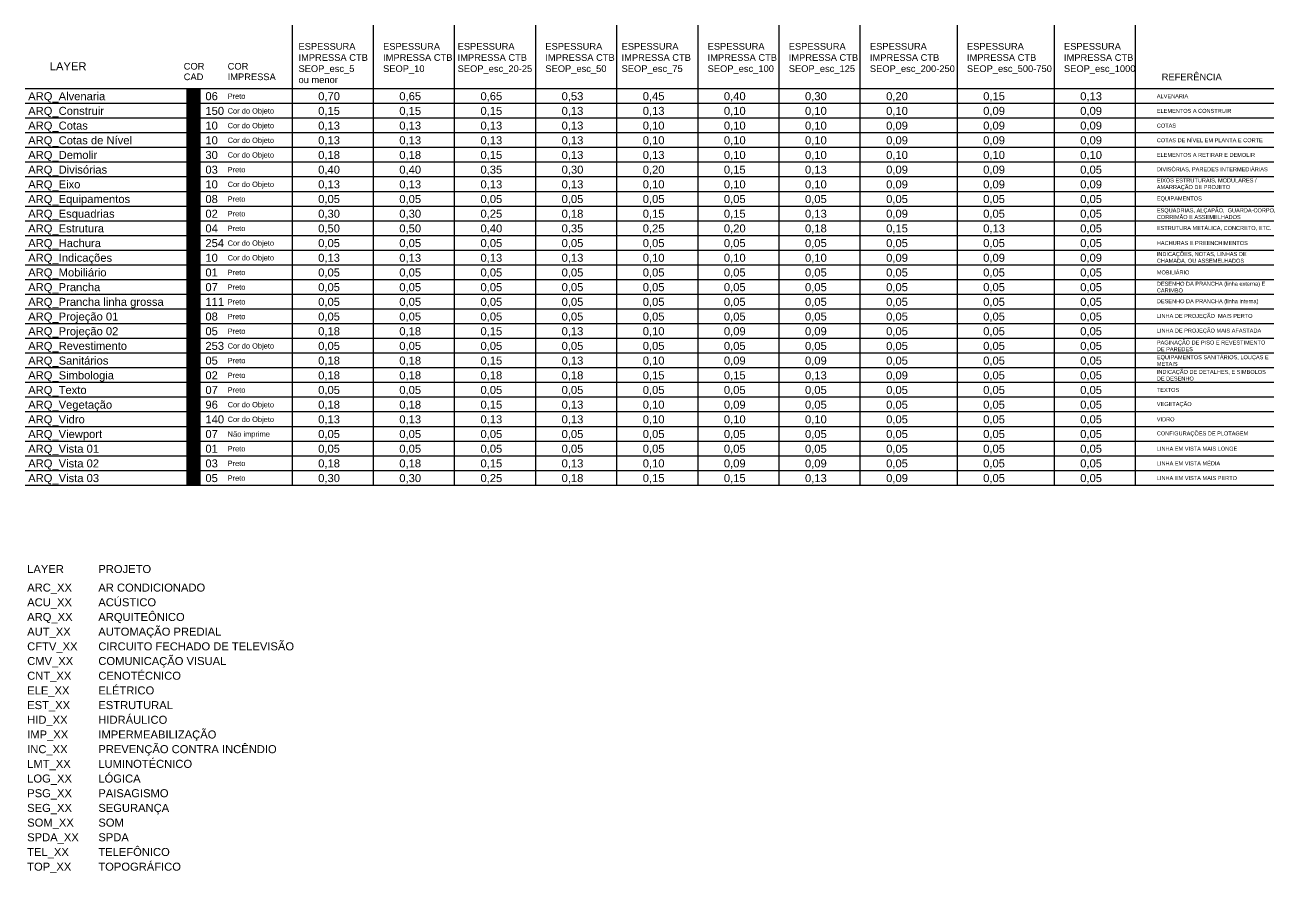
# Model space of a CAD drawing. Header units: millimetres. Extents: x 2839 to 75429, y 16062 to 42710.
# Drawn here: x 36120 to 75429, y 16062 to 42710 of the extents above; entities that cross this region are included whole.
import ezdxf
from ezdxf.enums import TextEntityAlignment as Align

# ---------------------------------------------------------------- set-up
doc = ezdxf.new("R2010")
doc.units = ezdxf.units.MM
for name, pattern in [('DASHDOTX2', [50.8, 25.4, -12.7, 0, -12.7]), ('DASHED', [19.05, 12.7, -6.35]), ('DASHED2', [9.525, 6.35, -3.175])]:
    doc.linetypes.add(name, pattern=pattern)
for name, color, linetype in [('ARQ_Alvenaria', 6, 'Continuous'), ('ARQ_Construir', 150, 'Continuous'), ('ARQ_Cotas', 10, 'Continuous'), ('ARQ_Cotas de Nível', 10, 'Continuous'), ('ARQ_Demolir', 30, 'DASHED'), ('ARQ_Divisórias', 3, 'Continuous'), ('ARQ_Eixo', 10, 'DASHDOTX2'), ('ARQ_Equipamentos', 8, 'Continuous'), ('ARQ_Esquadrias', 3, 'Continuous'), ('ARQ_Estrutura', 4, 'Continuous'), ('ARQ_Hachuras', 254, 'Continuous'), ('ARQ_Indicações', 10, 'Continuous'), ('ARQ_Mobiliário', 1, 'Continuous'), ('ARQ_Prancha 01', 7, 'Continuous'), ('ARQ_Prancha 02', 111, 'Continuous'), ('ARQ_Projeção 01', 1, 'DASHED2'), ('ARQ_Projeção 02', 2, 'DASHED'), ('ARQ_Revestimento', 253, 'Continuous'), ('ARQ_Sanitários', 1, 'Continuous'), ('ARQ_Simbologia', 50, 'Continuous'), ('ARQ_Texto', 7, 'Continuous'), ('ARQ_Vegetação', 96, 'Continuous'), ('ARQ_Vidro', 140, 'Continuous'), ('ARQ_Vista 01', 1, 'Continuous'), ('ARQ_Vista 02', 80, 'Continuous'), ('ARQ_Vista 03', 5, 'Continuous')]:
    doc.layers.add(name, color=color, linetype=linetype)
doc.layers.add('ARQ_Viewport', color=255, linetype='Continuous', plot=False)
doc.styles.add('100', font='arial.ttf', dxfattribs={"height": 31.25})
doc.styles.add('120', font='arial.ttf', dxfattribs={"height": 37.5})
doc.styles.add('60', font='arial.ttf', dxfattribs={"height": 18.75})
doc.styles.add('80', font='arial.ttf', dxfattribs={"height": 25})

msp = doc.modelspace()

# ---------------------------------------------------------------- hatches: boundary and pattern name
at = {"layer": 'ARQ_Alvenaria'}
msp.add_hatch(color=256, dxfattribs=at).paths.add_polyline_path([(41625.033, 40682.629), (41205.424, 40682.629), (41205.424, 40263.02), (41625.033, 40263.02)])
at = {"layer": 'ARQ_Construir'}
msp.add_hatch(color=256, dxfattribs=at).paths.add_polyline_path([(41625.033, 40221.059), (41205.424, 40221.059), (41205.424, 39801.45), (41625.033, 39801.45)])
at = {"layer": 'ARQ_Cotas'}
msp.add_hatch(color=256, dxfattribs=at).paths.add_polyline_path([(41625.033, 39759.489), (41205.424, 39759.489), (41205.424, 39339.88), (41625.033, 39339.88)])
at = {"layer": 'ARQ_Cotas de Nível'}
msp.add_hatch(color=256, dxfattribs=at).paths.add_polyline_path([(41625.033, 39297.919), (41205.424, 39297.919), (41205.424, 38878.31), (41625.033, 38878.31)])
at = {"layer": 'ARQ_Demolir'}
msp.add_hatch(color=256, dxfattribs=at).paths.add_polyline_path([(41625.033, 38836.349), (41205.424, 38836.349), (41205.424, 38416.74), (41625.033, 38416.74)])
at = {"layer": 'ARQ_Divisórias'}
msp.add_hatch(color=256, dxfattribs=at).paths.add_polyline_path([(41625.033, 38374.779), (41205.424, 38374.779), (41205.424, 37955.17), (41625.033, 37955.17)])
at = {"layer": 'ARQ_Eixo'}
msp.add_hatch(color=256, dxfattribs=at).paths.add_polyline_path([(41625.033, 37913.209), (41205.424, 37913.209), (41205.424, 37493.6), (41625.033, 37493.6)])
at = {"layer": 'ARQ_Equipamentos'}
msp.add_hatch(color=256, dxfattribs=at).paths.add_polyline_path([(41625.033, 37451.639), (41205.424, 37451.639), (41205.424, 37032.03), (41625.033, 37032.03)])
at = {"layer": 'ARQ_Esquadrias'}
msp.add_hatch(color=256, dxfattribs=at).paths.add_polyline_path([(41625.033, 36990.069), (41205.424, 36990.069), (41205.424, 36570.46), (41625.033, 36570.46)])
at = {"layer": 'ARQ_Estrutura'}
msp.add_hatch(color=256, dxfattribs=at).paths.add_polyline_path([(41625.033, 36528.499), (41205.424, 36528.499), (41205.424, 36108.89), (41625.033, 36108.89)])
at = {"layer": 'ARQ_Hachuras'}
msp.add_hatch(color=256, dxfattribs=at).paths.add_polyline_path([(41625.033, 36066.929), (41205.424, 36066.929), (41205.424, 35647.32), (41625.033, 35647.32)])
at = {"layer": 'ARQ_Indicações'}
msp.add_hatch(color=256, dxfattribs=at).paths.add_polyline_path([(41625.033, 35605.36), (41205.424, 35605.36), (41205.424, 35185.75), (41625.033, 35185.75)])
at = {"layer": 'ARQ_Mobiliário'}
msp.add_hatch(color=256, dxfattribs=at).paths.add_polyline_path([(41625.033, 35143.79), (41205.424, 35143.79), (41205.424, 34724.18), (41625.033, 34724.18)])
at = {"layer": 'ARQ_Prancha 01'}
msp.add_hatch(color=256, dxfattribs=at).paths.add_polyline_path([(41625.033, 34682.22), (41205.424, 34682.22), (41205.424, 34262.61), (41625.033, 34262.61)])
at = {"layer": 'ARQ_Prancha 02'}
msp.add_hatch(color=256, dxfattribs=at).paths.add_polyline_path([(41625.033, 34220.65), (41205.424, 34220.65), (41205.424, 33801.04), (41625.033, 33801.04)])
at = {"layer": 'ARQ_Projeção 01'}
msp.add_hatch(color=256, dxfattribs=at).paths.add_polyline_path([(41625.033, 33759.08), (41205.424, 33759.08), (41205.424, 33339.47), (41625.033, 33339.47)])
at = {"layer": 'ARQ_Projeção 02'}
msp.add_hatch(color=256, dxfattribs=at).paths.add_polyline_path([(41625.033, 33297.51), (41205.424, 33297.51), (41205.424, 32877.9), (41625.033, 32877.9)])
at = {"layer": 'ARQ_Revestimento'}
msp.add_hatch(color=256, dxfattribs=at).paths.add_polyline_path([(41625.033, 32835.94), (41205.424, 32835.94), (41205.424, 32416.33), (41625.033, 32416.33)])
at = {"layer": 'ARQ_Sanitários'}
msp.add_hatch(color=256, dxfattribs=at).paths.add_polyline_path([(41625.033, 32374.37), (41205.424, 32374.37), (41205.424, 31954.761), (41625.033, 31954.761)])
at = {"layer": 'ARQ_Simbologia'}
msp.add_hatch(color=256, dxfattribs=at).paths.add_polyline_path([(41625.033, 31912.8), (41205.424, 31912.8), (41205.424, 31493.191), (41625.033, 31493.191)])
at = {"layer": 'ARQ_Texto'}
msp.add_hatch(color=256, dxfattribs=at).paths.add_polyline_path([(41625.033, 31451.23), (41205.424, 31451.23), (41205.424, 31031.621), (41625.033, 31031.621)])
at = {"layer": 'ARQ_Vegetação'}
msp.add_hatch(color=256, dxfattribs=at).paths.add_polyline_path([(41625.033, 30989.66), (41205.424, 30989.66), (41205.424, 30570.051), (41625.033, 30570.051)])
at = {"layer": 'ARQ_Vidro'}
msp.add_hatch(color=256, dxfattribs=at).paths.add_polyline_path([(41625.033, 30528.09), (41205.424, 30528.09), (41205.424, 30108.481), (41625.033, 30108.481)])
at = {"layer": 'ARQ_Viewport'}
msp.add_hatch(color=256, dxfattribs=at).paths.add_polyline_path([(41625.033, 30066.52), (41205.424, 30066.52), (41205.424, 29646.911), (41625.033, 29646.911)])
at = {"layer": 'ARQ_Vista 01'}
msp.add_hatch(color=256, dxfattribs=at).paths.add_polyline_path([(41625.033, 29604.95), (41205.424, 29604.95), (41205.424, 29185.341), (41625.033, 29185.341)])
at = {"layer": 'ARQ_Vista 02'}
msp.add_hatch(color=256, dxfattribs=at).paths.add_polyline_path([(41625.033, 29143.38), (41205.424, 29143.38), (41205.424, 28723.771), (41625.033, 28723.771)])
at = {"layer": 'ARQ_Vista 03'}
msp.add_hatch(color=256, dxfattribs=at).paths.add_polyline_path([(41625.033, 28681.81), (41205.424, 28681.81), (41205.424, 28262.201), (41625.033, 28262.201)])

# ---------------------------------------------------------------- linework, layer by layer
for p, q in [((44517.726, 42709.889), (44517.726, 29164.36)), ((47069.247, 42709.889), (47069.247, 29164.36)), ((49620.769, 42709.889), (49620.769, 29164.36)), ((52172.29, 42709.889), (52172.29, 29164.36)), ((54723.811, 42709.889), (54723.811, 29164.36)), ((57275.332, 42709.889), (57275.332, 29164.36)), ((59826.854, 42709.889), (59826.854, 29164.36)), ((62378.375, 42709.889), (62378.375, 29164.36)), ((65429.896, 42709.889), (65429.896, 29164.36)), ((68481.417, 42709.889), (68481.417, 28241.22)), ((71032.939, 42709.889), (71032.939, 28241.22)), ((44517.726, 42248.319), (44517.726, 28241.22)), ((47069.247, 42248.319), (47069.247, 28241.22)), ((49620.769, 42248.319), (49620.769, 28241.22)), ((52172.29, 42248.319), (52172.29, 28241.22)), ((54723.811, 42248.319), (54723.811, 28241.22)), ((57275.332, 42248.319), (57275.332, 28241.22)), ((59826.854, 42248.319), (59826.854, 28241.22)), ((62378.375, 42248.319), (62378.375, 28241.22)), ((65429.896, 42248.319), (65429.896, 28241.22)), ((75389.657, 40242.04), (36119.764, 40242.04)), ((75389.657, 39780.47), (36119.764, 39780.47)), ((75389.657, 39318.9), (36119.764, 39318.9)), ((75389.657, 38857.33), (36119.764, 38857.33)), ((75389.657, 38395.76), (36119.764, 38395.76)), ((75389.657, 37934.19), (36119.764, 37934.19)), ((75389.657, 37472.62), (36119.764, 37472.62)), ((75389.657, 37011.05), (36119.764, 37011.05)), ((75389.657, 36549.48), (36119.764, 36549.48)), ((75389.657, 36087.91), (36119.764, 36087.91)), ((75389.657, 35626.34), (36119.764, 35626.34)), ((75389.657, 35164.77), (36119.764, 35164.77)), ((75389.657, 34703.2), (36119.764, 34703.2)), ((75389.657, 34241.63), (36119.764, 34241.63)), ((75389.657, 33780.06), (36119.764, 33780.06)), ((75389.657, 33318.49), (36119.764, 33318.49)), ((75389.657, 32856.92), (36119.764, 32856.92)), ((75389.657, 32395.35), (36119.764, 32395.35)), ((75389.657, 31933.78), (36119.764, 31933.78)), ((75389.657, 31472.21), (36119.764, 31472.21)), ((75389.657, 31010.64), (36119.764, 31010.64)), ((75389.657, 30549.07), (36119.764, 30549.07)), ((75389.657, 30087.5), (36119.764, 30087.5)), ((75389.657, 29625.93), (36119.764, 29625.93)), ((75389.657, 29164.36), (36119.764, 29164.36)), ((75389.657, 28702.79), (36119.764, 28702.79)), ((75389.657, 28241.22), (36119.764, 28241.22))]:
    msp.add_line(p, q)
for points in [[(41205.424, 40263.02), (41625.033, 40263.02), (41625.033, 40682.629), (41205.424, 40682.629), (41205.424, 40263.02)], [(41205.424, 39801.45), (41625.033, 39801.45), (41625.033, 40221.059), (41205.424, 40221.059), (41205.424, 39801.45)], [(41205.424, 39339.88), (41625.033, 39339.88), (41625.033, 39759.489), (41205.424, 39759.489), (41205.424, 39339.88)], [(41205.424, 38878.31), (41625.033, 38878.31), (41625.033, 39297.919), (41205.424, 39297.919), (41205.424, 38878.31)], [(41205.424, 38416.74), (41625.033, 38416.74), (41625.033, 38836.349), (41205.424, 38836.349), (41205.424, 38416.74)], [(41205.424, 37955.17), (41625.033, 37955.17), (41625.033, 38374.779), (41205.424, 38374.779), (41205.424, 37955.17)], [(41205.424, 37955.17), (41625.033, 37955.17), (41625.033, 38374.779), (41205.424, 38374.779), (41205.424, 37955.17)], [(41205.424, 37955.17), (41625.033, 37955.17), (41625.033, 38374.779), (41205.424, 38374.779), (41205.424, 37955.17)], [(41205.424, 37493.6), (41625.033, 37493.6), (41625.033, 37913.209), (41205.424, 37913.209), (41205.424, 37493.6)], [(41205.424, 37493.6), (41625.033, 37493.6), (41625.033, 37913.209), (41205.424, 37913.209), (41205.424, 37493.6)], [(41205.424, 37493.6), (41625.033, 37493.6), (41625.033, 37913.209), (41205.424, 37913.209), (41205.424, 37493.6)], [(41205.424, 37032.03), (41625.033, 37032.03), (41625.033, 37451.639), (41205.424, 37451.639), (41205.424, 37032.03)], [(41205.424, 36570.46), (41625.033, 36570.46), (41625.033, 36990.069), (41205.424, 36990.069), (41205.424, 36570.46)], [(41205.424, 36108.89), (41625.033, 36108.89), (41625.033, 36528.499), (41205.424, 36528.499), (41205.424, 36108.89)], [(41205.424, 35647.32), (41625.033, 35647.32), (41625.033, 36066.929), (41205.424, 36066.929), (41205.424, 35647.32)], [(41205.424, 35185.75), (41625.033, 35185.75), (41625.033, 35605.36), (41205.424, 35605.36), (41205.424, 35185.75)], [(41205.424, 34724.18), (41625.033, 34724.18), (41625.033, 35143.79), (41205.424, 35143.79), (41205.424, 34724.18)], [(41205.424, 34262.61), (41625.033, 34262.61), (41625.033, 34682.22), (41205.424, 34682.22), (41205.424, 34262.61)], [(41205.424, 33801.04), (41625.033, 33801.04), (41625.033, 34220.65), (41205.424, 34220.65), (41205.424, 33801.04)], [(41205.424, 33339.47), (41625.033, 33339.47), (41625.033, 33759.08), (41205.424, 33759.08), (41205.424, 33339.47)], [(41205.424, 32877.9), (41625.033, 32877.9), (41625.033, 33297.51), (41205.424, 33297.51), (41205.424, 32877.9)], [(41205.424, 32416.33), (41625.033, 32416.33), (41625.033, 32835.94), (41205.424, 32835.94), (41205.424, 32416.33)], [(41205.424, 32416.33), (41625.033, 32416.33), (41625.033, 32835.94), (41205.424, 32835.94), (41205.424, 32416.33)], [(41205.424, 32416.33), (41625.033, 32416.33), (41625.033, 32835.94), (41205.424, 32835.94), (41205.424, 32416.33)], [(41205.424, 31954.761), (41625.033, 31954.761), (41625.033, 32374.37), (41205.424, 32374.37), (41205.424, 31954.761)], [(41205.424, 31493.191), (41625.033, 31493.191), (41625.033, 31912.8), (41205.424, 31912.8), (41205.424, 31493.191)], [(41205.424, 31493.191), (41625.033, 31493.191), (41625.033, 31912.8), (41205.424, 31912.8), (41205.424, 31493.191)], [(41205.424, 31493.191), (41625.033, 31493.191), (41625.033, 31912.8), (41205.424, 31912.8), (41205.424, 31493.191)], [(41205.424, 31031.621), (41625.033, 31031.621), (41625.033, 31451.23), (41205.424, 31451.23), (41205.424, 31031.621)], [(41205.424, 30570.051), (41625.033, 30570.051), (41625.033, 30989.66), (41205.424, 30989.66), (41205.424, 30570.051)], [(41205.424, 30108.481), (41625.033, 30108.481), (41625.033, 30528.09), (41205.424, 30528.09), (41205.424, 30108.481)], [(41205.424, 29646.911), (41625.033, 29646.911), (41625.033, 30066.52), (41205.424, 30066.52), (41205.424, 29646.911)], [(41205.424, 29185.341), (41625.033, 29185.341), (41625.033, 29604.95), (41205.424, 29604.95), (41205.424, 29185.341)], [(41205.424, 28723.771), (41625.033, 28723.771), (41625.033, 29143.38), (41205.424, 29143.38), (41205.424, 28723.771)], [(41205.424, 28262.201), (41625.033, 28262.201), (41625.033, 28681.81), (41205.424, 28681.81), (41205.424, 28262.201)]]:
    msp.add_lwpolyline(points)
at = {"layer": 'ARQ_Texto'}
msp.add_line((75389.657, 40703.61), (36119.764, 40703.61), dxfattribs=at)

# ---------------------------------------------------------------- texts
for s, height, style, p in [('LAYER', 251.7654, '120', (36899.366, 41413.736)), ('COR ', 209.8045, '100', (41110.659, 41413.736)), ('COR ', 209.8045, '100', (42492.413, 41413.736)), ('CAD', 209.8045, '100', (41110.659, 41082.388)), ('IMPRESSA', 209.8045, '100', (42492.413, 41082.388)), ('REFERÊNCIA', 209.8045, '100', (71866.473, 41079.255)), ('ARQ_Alvenaria', 251.76545, '120', (36220.356, 40472.825)), ('06', 251.7654, '120', (41792.877, 40472.825)), ('Preto', 167.8436, '80', (42492.413, 40472.825)), ('0,70', 251.7654, '120', (45340.027, 40472.825)), ('0,65', 251.7654, '120', (47891.548, 40472.825)), ('0,65', 251.7654, '120', (50443.07, 40472.825)), ('0,53', 251.7654, '120', (52994.591, 40472.825)), ('0,45', 251.7654, '120', (55546.112, 40472.825)), ('0,40', 251.7654, '120', (58097.633, 40472.825)), ('0,30', 251.7654, '120', (60649.155, 40472.825)), ('0,20', 251.7654, '120', (63200.676, 40472.825)), ('0,15', 251.7654, '120', (66252.197, 40472.825)), ('0,13', 251.7654, '120', (69303.718, 40472.825)), ('ARQ_Construir', 251.76545, '120', (36220.356, 40011.255)), ('150', 251.7654, '120', (41792.877, 40011.255)), ('Cor do Objeto', 167.84363, '80', (42492.413, 40011.255)), ('0,15', 251.7654, '120', (45340.027, 40011.255)), ('0,15', 251.7654, '120', (47891.548, 40011.255)), ('0,15', 251.7654, '120', (50443.07, 40011.255)), ('0,13', 251.7654, '120', (52994.591, 40011.255)), ('0,13', 251.7654, '120', (55546.112, 40011.255)), ('0,10', 251.7654, '120', (58097.633, 40011.255)), ('0,10', 251.7654, '120', (60649.155, 40011.255)), ('0,10', 251.7654, '120', (63200.676, 40011.255)), ('0,09', 251.7654, '120', (66252.197, 40011.255)), ('0,09', 251.7654, '120', (69303.718, 40011.255)), ('ARQ_Cotas', 251.7654, '120', (36220.356, 39549.685)), ('10', 251.7654, '120', (41792.877, 39549.685)), ('Cor do Objeto', 167.84363, '80', (42492.413, 39549.685)), ('0,13', 251.7654, '120', (45340.027, 39549.685)), ('0,13', 251.7654, '120', (47891.548, 39549.685)), ('0,13', 251.7654, '120', (50443.07, 39549.685)), ('0,13', 251.7654, '120', (52994.591, 39549.685)), ('0,10', 251.7654, '120', (55546.112, 39549.685)), ('0,10', 251.7654, '120', (58097.633, 39549.685)), ('0,10', 251.7654, '120', (60649.155, 39549.685)), ('0,09', 251.7654, '120', (63200.676, 39549.685)), ('0,09', 251.7654, '120', (66252.197, 39549.685)), ('0,09', 251.7654, '120', (69303.718, 39549.685)), ('ARQ_Cotas de Nível', 251.76545, '120', (36220.064, 39088.115)), ('10', 251.7654, '120', (41792.877, 39088.115)), ('Cor do Objeto', 167.84363, '80', (42492.413, 39088.115)), ('0,13', 251.7654, '120', (45340.027, 39088.115)), ('0,13', 251.7654, '120', (47891.548, 39088.115)), ('0,13', 251.7654, '120', (50443.07, 39088.115)), ('0,13', 251.7654, '120', (52994.591, 39088.115)), ('0,10', 251.7654, '120', (55546.112, 39088.115)), ('0,10', 251.7654, '120', (58097.633, 39088.115)), ('0,10', 251.7654, '120', (60649.155, 39088.115)), ('0,09', 251.7654, '120', (63200.676, 39088.115)), ('0,09', 251.7654, '120', (66252.197, 39088.115)), ('0,09', 251.7654, '120', (69303.718, 39088.115)), ('ARQ_Demolir', 251.76545, '120', (36220.356, 38626.545)), ('30', 251.7654, '120', (41792.877, 38626.545)), ('Cor do Objeto', 167.84363, '80', (42492.413, 38626.545)), ('0,18', 251.7654, '120', (45340.027, 38626.545)), ('0,18', 251.7654, '120', (47891.548, 38626.545)), ('0,15', 251.7654, '120', (50443.07, 38626.545)), ('0,13', 251.7654, '120', (52994.591, 38626.545)), ('0,13', 251.7654, '120', (55546.112, 38626.545)), ('0,10', 251.7654, '120', (58097.633, 38626.545)), ('0,10', 251.7654, '120', (60649.155, 38626.545)), ('0,10', 251.7654, '120', (63200.676, 38626.545)), ('0,10', 251.7654, '120', (66252.197, 38626.545)), ('0,10', 251.7654, '120', (69303.718, 38626.545)), ('ARQ_Divisórias', 251.76545, '120', (36220.356, 38164.975)), ('03', 251.7654, '120', (41792.877, 38164.975)), ('Preto', 167.8436, '80', (42492.413, 38164.975)), ('0,40', 251.7654, '120', (45340.027, 38164.975)), ('0,40', 251.7654, '120', (47891.548, 38164.975)), ('0,35', 251.7654, '120', (50443.07, 38164.975)), ('0,30', 251.7654, '120', (52994.591, 38164.975)), ('0,20', 251.7654, '120', (55546.112, 38164.975)), ('0,15', 251.7654, '120', (58097.633, 38164.975)), ('0,13', 251.7654, '120', (60649.155, 38164.975)), ('0,09', 251.7654, '120', (63200.676, 38164.975)), ('0,09', 251.7654, '120', (66252.197, 38164.975)), ('0,05', 251.7654, '120', (69303.718, 38164.975)), ('ARQ_Eixo', 251.7654, '120', (36220.356, 37703.405)), ('10', 251.7654, '120', (41792.877, 37703.405)), ('Cor do Objeto', 167.84363, '80', (42492.413, 37703.405)), ('0,13', 251.7654, '120', (45340.027, 37703.405)), ('0,13', 251.7654, '120', (47891.548, 37703.405)), ('0,13', 251.7654, '120', (50443.07, 37703.405)), ('0,13', 251.7654, '120', (52994.591, 37703.405)), ('0,10', 251.7654, '120', (55546.112, 37703.405)), ('0,10', 251.7654, '120', (58097.633, 37703.405)), ('0,10', 251.7654, '120', (60649.155, 37703.405)), ('0,09', 251.7654, '120', (63200.676, 37703.405)), ('0,09', 251.7654, '120', (66252.197, 37703.405)), ('0,09', 251.7654, '120', (69303.718, 37703.405)), ('ARQ_Equipamentos', 251.76545, '120', (36220.356, 37241.835)), ('08', 251.7654, '120', (41792.877, 37241.835)), ('0,05', 251.7654, '120', (45340.027, 37241.835)), ('0,05', 251.7654, '120', (47891.548, 37241.835)), ('0,05', 251.7654, '120', (50443.07, 37241.835)), ('0,05', 251.7654, '120', (52994.591, 37241.835)), ('0,05', 251.7654, '120', (55546.112, 37241.835)), ('0,05', 251.7654, '120', (58097.633, 37241.835)), ('0,05', 251.7654, '120', (60649.155, 37241.835)), ('0,05', 251.7654, '120', (63200.676, 37241.835)), ('0,05', 251.7654, '120', (66252.197, 37241.835)), ('0,05', 251.7654, '120', (69303.718, 37241.835)), ('Preto', 167.8436, '80', (42492.413, 37241.835)), ('ARQ_Esquadrias', 251.76545, '120', (36220.356, 36780.265)), ('02', 251.7654, '120', (41792.877, 36780.265)), ('Preto', 167.8436, '80', (42492.413, 36780.265)), ('0,30', 251.7654, '120', (45340.027, 36780.265)), ('0,30', 251.7654, '120', (47891.548, 36780.265)), ('0,25', 251.7654, '120', (50443.07, 36780.265)), ('0,18', 251.7654, '120', (52994.591, 36780.265)), ('0,15', 251.7654, '120', (55546.112, 36780.265)), ('0,15', 251.7654, '120', (58097.633, 36780.265)), ('0,13', 251.7654, '120', (60649.155, 36780.265)), ('0,09', 251.7654, '120', (63200.676, 36780.265)), ('0,05', 251.7654, '120', (66252.197, 36780.265)), ('0,05', 251.7654, '120', (69303.718, 36780.265)), ('ARQ_Estrutura', 251.76545, '120', (36220.356, 36318.695)), ('04', 251.7654, '120', (41792.877, 36318.695)), ('Preto', 167.8436, '80', (42492.413, 36318.695)), ('0,50', 251.7654, '120', (45340.027, 36318.695)), ('0,50', 251.7654, '120', (47891.548, 36318.695)), ('0,40', 251.7654, '120', (50443.07, 36318.695)), ('0,35', 251.7654, '120', (52994.591, 36318.695)), ('0,25', 251.7654, '120', (55546.112, 36318.695)), ('0,20', 251.7654, '120', (58097.633, 36318.695)), ('0,18', 251.7654, '120', (60649.155, 36318.695)), ('0,15', 251.7654, '120', (63200.676, 36318.695)), ('0,13', 251.7654, '120', (66252.197, 36318.695)), ('0,05', 251.7654, '120', (69303.718, 36318.695)), ('ARQ_Hachura', 251.76545, '120', (36220.356, 35857.125)), ('254', 251.7654, '120', (41792.877, 35857.125)), ('Cor do Objeto', 167.84363, '80', (42492.413, 35857.125)), ('0,05', 251.7654, '120', (45340.027, 35857.125)), ('0,05', 251.7654, '120', (47891.548, 35857.125)), ('0,05', 251.7654, '120', (50443.07, 35857.125)), ('0,05', 251.7654, '120', (52994.591, 35857.125)), ('0,05', 251.7654, '120', (55546.112, 35857.125)), ('0,05', 251.7654, '120', (58097.633, 35857.125)), ('0,05', 251.7654, '120', (60649.155, 35857.125)), ('0,05', 251.7654, '120', (63200.676, 35857.125)), ('0,05', 251.7654, '120', (66252.197, 35857.125)), ('0,05', 251.7654, '120', (69303.718, 35857.125)), ('ARQ_Indicações', 251.76545, '120', (36220.356, 35395.555)), ('10', 251.7654, '120', (41792.877, 35395.555)), ('Cor do Objeto', 167.84363, '80', (42492.413, 35395.555)), ('0,13', 251.7654, '120', (45340.027, 35395.555)), ('0,13', 251.7654, '120', (47891.548, 35395.555)), ('0,13', 251.7654, '120', (50443.07, 35395.555)), ('0,13', 251.7654, '120', (52994.591, 35395.555)), ('0,10', 251.7654, '120', (55546.112, 35395.555)), ('0,10', 251.7654, '120', (58097.633, 35395.555)), ('0,10', 251.7654, '120', (60649.155, 35395.555)), ('0,09', 251.7654, '120', (63200.676, 35395.555)), ('0,09', 251.7654, '120', (66252.197, 35395.555)), ('0,09', 251.7654, '120', (69303.718, 35395.555)), ('ARQ_Mobiliário', 251.76545, '120', (36220.356, 34933.985)), ('01', 251.7654, '120', (41792.877, 34933.985)), ('Preto', 167.8436, '80', (42492.413, 34933.985)), ('0,05', 251.7654, '120', (45340.027, 34933.985)), ('0,05', 251.7654, '120', (47891.548, 34933.985)), ('0,05', 251.7654, '120', (50443.07, 34933.985)), ('0,05', 251.7654, '120', (52994.591, 34933.985)), ('0,05', 251.7654, '120', (55546.112, 34933.985)), ('0,05', 251.7654, '120', (58097.633, 34933.985)), ('0,05', 251.7654, '120', (60649.155, 34933.985)), ('0,05', 251.7654, '120', (63200.676, 34933.985)), ('0,05', 251.7654, '120', (66252.197, 34933.985)), ('0,05', 251.7654, '120', (69303.718, 34933.985)), ('ARQ_Prancha', 251.76545, '120', (36220.356, 34472.415)), ('07', 251.7654, '120', (41792.877, 34472.415)), ('0,05', 251.7654, '120', (45340.027, 34472.415)), ('0,05', 251.7654, '120', (47891.548, 34472.415)), ('0,05', 251.7654, '120', (50443.07, 34472.415)), ('0,05', 251.7654, '120', (52994.591, 34472.415)), ('0,05', 251.7654, '120', (55546.112, 34472.415)), ('0,05', 251.7654, '120', (58097.633, 34472.415)), ('0,05', 251.7654, '120', (60649.155, 34472.415)), ('0,05', 251.7654, '120', (63200.676, 34472.415)), ('0,05', 251.7654, '120', (66252.197, 34472.415)), ('0,05', 251.7654, '120', (69303.718, 34472.415)), ('Preto', 167.8436, '80', (42492.413, 34472.415)), ('ARQ_Prancha linha grossa', 251.76545, '120', (36220.356, 34010.845)), ('111', 251.7654, '120', (41792.877, 34010.845)), ('Preto', 167.8436, '80', (42492.413, 34010.845)), ('0,05', 251.7654, '120', (45340.027, 34010.845)), ('0,05', 251.7654, '120', (47891.548, 34010.845)), ('0,05', 251.7654, '120', (50443.07, 34010.845)), ('0,05', 251.7654, '120', (52994.591, 34010.845)), ('0,05', 251.7654, '120', (55546.112, 34010.845)), ('0,05', 251.7654, '120', (58097.633, 34010.845)), ('0,05', 251.7654, '120', (60649.155, 34010.845)), ('0,05', 251.7654, '120', (63200.676, 34010.845)), ('0,05', 251.7654, '120', (66252.197, 34010.845)), ('0,05', 251.7654, '120', (69303.718, 34010.845)), ('ARQ_Projeção 01', 251.76545, '120', (36220.356, 33549.275)), ('08', 251.7654, '120', (41792.877, 33549.275)), ('Preto', 167.8436, '80', (42492.413, 33549.275)), ('0,05', 251.7654, '120', (45340.027, 33549.275)), ('0,05', 251.7654, '120', (47891.548, 33549.275)), ('0,05', 251.7654, '120', (50443.07, 33549.275)), ('0,05', 251.7654, '120', (52994.591, 33549.275)), ('0,05', 251.7654, '120', (55546.112, 33549.275)), ('0,05', 251.7654, '120', (58097.633, 33549.275)), ('0,05', 251.7654, '120', (60649.155, 33549.275)), ('0,05', 251.7654, '120', (63200.676, 33549.275)), ('0,05', 251.7654, '120', (66252.197, 33549.275)), ('0,05', 251.7654, '120', (69303.718, 33549.275)), ('ARQ_Projeção 02', 251.76545, '120', (36220.356, 33087.705)), ('05', 251.7654, '120', (41792.877, 33087.705)), ('Preto', 167.8436, '80', (42492.413, 33087.705)), ('0,18', 251.7654, '120', (45340.027, 33087.705)), ('0,18', 251.7654, '120', (47891.548, 33087.705)), ('0,15', 251.7654, '120', (50443.07, 33087.705)), ('0,13', 251.7654, '120', (52994.591, 33087.705)), ('0,10', 251.7654, '120', (55546.112, 33087.705)), ('0,09', 251.7654, '120', (58097.633, 33087.705)), ('0,09', 251.7654, '120', (60649.155, 33087.705)), ('0,05', 251.7654, '120', (63200.676, 33087.705)), ('0,05', 251.7654, '120', (66252.197, 33087.705)), ('0,05', 251.7654, '120', (69303.718, 33087.705)), ('ARQ_Revestimento', 251.76545, '120', (36220.356, 32626.135)), ('253', 251.7654, '120', (41792.877, 32626.135)), ('Cor do Objeto', 167.84363, '80', (42492.413, 32626.135)), ('0,05', 251.7654, '120', (45340.027, 32626.135)), ('0,05', 251.7654, '120', (47891.548, 32626.135)), ('0,05', 251.7654, '120', (50443.07, 32626.135)), ('0,05', 251.7654, '120', (52994.591, 32626.135)), ('0,05', 251.7654, '120', (55546.112, 32626.135)), ('0,05', 251.7654, '120', (58097.633, 32626.135)), ('0,05', 251.7654, '120', (60649.155, 32626.135)), ('0,05', 251.7654, '120', (63200.676, 32626.135)), ('0,05', 251.7654, '120', (66252.197, 32626.135)), ('0,05', 251.7654, '120', (69303.718, 32626.135)), ('ARQ_Sanitários', 251.76545, '120', (36220.356, 32164.565)), ('05', 251.7654, '120', (41792.877, 32164.565)), ('Preto', 167.8436, '80', (42492.413, 32164.565)), ('0,18', 251.7654, '120', (45340.027, 32164.565)), ('0,18', 251.7654, '120', (47891.548, 32164.565)), ('0,15', 251.7654, '120', (50443.07, 32164.565)), ('0,13', 251.7654, '120', (52994.591, 32164.565)), ('0,10', 251.7654, '120', (55546.112, 32164.565)), ('0,09', 251.7654, '120', (58097.633, 32164.565)), ('0,09', 251.7654, '120', (60649.155, 32164.565)), ('0,05', 251.7654, '120', (63200.676, 32164.565)), ('0,05', 251.7654, '120', (66252.197, 32164.565)), ('0,05', 251.7654, '120', (69303.718, 32164.565)), ('ARQ_Simbologia', 251.76545, '120', (36220.356, 31702.995)), ('02', 251.7654, '120', (41792.877, 31702.995)), ('Preto', 167.8436, '80', (42492.413, 31702.995)), ('0,18', 251.7654, '120', (45340.027, 31702.995)), ('0,18', 251.7654, '120', (47891.548, 31702.995)), ('0,18', 251.7654, '120', (50443.07, 31702.995)), ('0,18', 251.7654, '120', (52994.591, 31702.995)), ('0,15', 251.7654, '120', (55546.112, 31702.995)), ('0,15', 251.7654, '120', (58097.633, 31702.995)), ('0,13', 251.7654, '120', (60649.155, 31702.995)), ('0,09', 251.7654, '120', (63200.676, 31702.995)), ('0,05', 251.7654, '120', (66252.197, 31702.995)), ('0,05', 251.7654, '120', (69303.718, 31702.995)), ('ARQ_Texto', 251.7654, '120', (36220.356, 31241.425)), ('07', 251.7654, '120', (41792.877, 31241.425)), ('Preto', 167.8436, '80', (42492.413, 31241.425)), ('0,05', 251.7654, '120', (45340.027, 31241.425)), ('0,05', 251.7654, '120', (47891.548, 31241.425)), ('0,05', 251.7654, '120', (50443.07, 31241.425)), ('0,05', 251.7654, '120', (52994.591, 31241.425)), ('0,05', 251.7654, '120', (55546.112, 31241.425)), ('0,05', 251.7654, '120', (58097.633, 31241.425)), ('0,05', 251.7654, '120', (60649.155, 31241.425)), ('0,05', 251.7654, '120', (63200.676, 31241.425)), ('0,05', 251.7654, '120', (66252.197, 31241.425)), ('0,05', 251.7654, '120', (69303.718, 31241.425)), ('ARQ_Vegetação', 251.76545, '120', (36220.356, 30779.855)), ('96', 251.7654, '120', (41792.877, 30779.855)), ('Cor do Objeto', 167.84363, '80', (42492.413, 30779.855)), ('0,18', 251.7654, '120', (45340.027, 30779.855)), ('0,18', 251.7654, '120', (47891.548, 30779.855)), ('0,15', 251.7654, '120', (50443.07, 30779.855)), ('0,13', 251.7654, '120', (52994.591, 30779.855)), ('0,10', 251.7654, '120', (55546.112, 30779.855)), ('0,09', 251.7654, '120', (58097.633, 30779.855)), ('0,05', 251.7654, '120', (60649.155, 30779.855)), ('0,05', 251.7654, '120', (63200.676, 30779.855)), ('0,05', 251.7654, '120', (66252.197, 30779.855)), ('0,05', 251.7654, '120', (69303.718, 30779.855)), ('ARQ_Vidro', 251.7654, '120', (36220.356, 30318.285)), ('140', 251.7654, '120', (41792.877, 30318.285)), ('Cor do Objeto', 167.84363, '80', (42492.413, 30318.285)), ('0,13', 251.7654, '120', (45340.027, 30318.285)), ('0,13', 251.7654, '120', (47891.548, 30318.285)), ('0,13', 251.7654, '120', (50443.07, 30318.285)), ('0,13', 251.7654, '120', (52994.591, 30318.285)), ('0,10', 251.7654, '120', (55546.112, 30318.285)), ('0,10', 251.7654, '120', (58097.633, 30318.285)), ('0,10', 251.7654, '120', (60649.155, 30318.285)), ('0,05', 251.7654, '120', (63200.676, 30318.285)), ('0,05', 251.7654, '120', (66252.197, 30318.285)), ('0,05', 251.7654, '120', (69303.718, 30318.285)), ('ARQ_Viewport', 251.76545, '120', (36220.356, 29856.715)), ('07', 251.7654, '120', (41792.877, 29856.715)), ('Não imprime', 167.84363, '80', (42492.413, 29856.715)), ('0,05', 251.7654, '120', (45340.027, 29856.715)), ('0,05', 251.7654, '120', (47891.548, 29856.715)), ('0,05', 251.7654, '120', (50443.07, 29856.715)), ('0,05', 251.7654, '120', (52994.591, 29856.715)), ('0,05', 251.7654, '120', (55546.112, 29856.715)), ('0,05', 251.7654, '120', (58097.633, 29856.715)), ('0,05', 251.7654, '120', (60649.155, 29856.715)), ('0,05', 251.7654, '120', (63200.676, 29856.715)), ('0,05', 251.7654, '120', (66252.197, 29856.715)), ('0,05', 251.7654, '120', (69303.718, 29856.715)), ('ARQ_Vista 01', 251.76545, '120', (36220.356, 29395.145)), ('01', 251.7654, '120', (41792.877, 29395.145)), ('0,05', 251.7654, '120', (45340.027, 29395.145)), ('0,05', 251.7654, '120', (47891.548, 29395.145)), ('0,05', 251.7654, '120', (50443.07, 29395.145)), ('0,05', 251.7654, '120', (52994.591, 29395.145)), ('0,05', 251.7654, '120', (55546.112, 29395.145)), ('0,05', 251.7654, '120', (58097.633, 29395.145)), ('0,05', 251.7654, '120', (60649.155, 29395.145)), ('0,05', 251.7654, '120', (63200.676, 29395.145)), ('0,05', 251.7654, '120', (66252.197, 29395.145)), ('0,05', 251.7654, '120', (69303.718, 29395.145)), ('Preto', 167.8436, '80', (42492.413, 29395.145)), ('ARQ_Vista 02', 251.76545, '120', (36220.356, 28933.575)), ('03', 251.7654, '120', (41792.877, 28933.575)), ('Preto', 167.8436, '80', (42492.413, 28933.575)), ('0,18', 251.7654, '120', (45340.027, 28933.575)), ('0,18', 251.7654, '120', (47891.548, 28933.575)), ('0,15', 251.7654, '120', (50443.07, 28933.575)), ('0,13', 251.7654, '120', (52994.591, 28933.575)), ('0,10', 251.7654, '120', (55546.112, 28933.575)), ('0,09', 251.7654, '120', (58097.633, 28933.575)), ('0,09', 251.7654, '120', (60649.155, 28933.575)), ('0,05', 251.7654, '120', (63200.676, 28933.575)), ('0,05', 251.7654, '120', (66252.197, 28933.575)), ('0,05', 251.7654, '120', (69303.718, 28933.575)), ('ARQ_Vista 03', 251.76545, '120', (36220.356, 28472.005)), ('05', 251.7654, '120', (41792.877, 28472.005)), ('Preto', 167.8436, '80', (42492.413, 28472.005)), ('0,30', 251.7654, '120', (45340.027, 28472.005)), ('0,30', 251.7654, '120', (47891.548, 28472.005)), ('0,25', 251.7654, '120', (50443.07, 28472.005)), ('0,18', 251.7654, '120', (52994.591, 28472.005)), ('0,15', 251.7654, '120', (55546.112, 28472.005)), ('0,15', 251.7654, '120', (58097.633, 28472.005)), ('0,13', 251.7654, '120', (60649.155, 28472.005)), ('0,09', 251.7654, '120', (63200.676, 28472.005)), ('0,05', 251.7654, '120', (66252.197, 28472.005)), ('0,05', 251.7654, '120', (69303.718, 28472.005)), ('LAYER', 251.7654, '120', (36188.908, 25613.963)), ('PROJETO', 251.7654, '120', (38425.981, 25613.963)), ('ARC_XX', 251.7654, '120', (36188.908, 25030.61)), ('AR CONDICIONADO', 251.76545, '120', (38425.981, 25030.61)), ('ACU_XX', 251.7654, '120', (36188.908, 24569.04)), ('ACÚSTICO', 251.7654, '120', (38425.981, 24569.04)), ('ARQ_XX', 251.7654, '120', (36188.908, 24107.47)), ('ARQUITEÔNICO', 251.76545, '120', (38425.981, 24107.47)), ('AUT_XX', 251.7654, '120', (36188.908, 23645.9)), ('AUTOMAÇÃO PREDIAL', 251.76545, '120', (38425.981, 23645.9)), ('CFTV_XX', 251.7654, '120', (36188.908, 23184.33)), ('CIRCUITO FECHADO DE TELEVISÃO', 251.76545, '120', (38425.981, 23184.33)), ('CMV_XX', 251.7654, '120', (36188.908, 22722.76)), ('COMUNICAÇÃO VISUAL', 251.76545, '120', (38425.981, 22722.76)), ('CENOTÉCNICO', 251.76545, '120', (38425.981, 22261.19)), ('CNT_XX', 251.7654, '120', (36188.908, 22261.19)), ('ELE_XX', 251.7654, '120', (36188.908, 21799.62)), ('ELÉTRICO', 251.7654, '120', (38425.981, 21799.62)), ('EST_XX', 251.7654, '120', (36188.908, 21338.05)), ('ESTRUTURAL', 251.7654, '120', (38425.981, 21338.05)), ('HID_XX', 251.7654, '120', (36188.908, 20876.48)), ('HIDRÁULICO', 251.7654, '120', (38425.981, 20876.48)), ('IMP_XX', 251.7654, '120', (36188.908, 20414.91)), ('IMPERMEABILIZAÇÃO', 251.76545, '120', (38425.981, 20414.91)), ('INC_XX', 251.7654, '120', (36188.908, 19953.34)), ('PREVENÇÃO CONTRA INCÊNDIO', 251.76545, '120', (38425.981, 19953.34)), ('LUMINOTÉCNICO', 251.76545, '120', (38425.981, 19491.77)), ('LMT_XX', 251.7654, '120', (36188.908, 19491.77)), ('LOG_XX', 251.7654, '120', (36188.908, 19030.2)), ('LÓGICA', 251.7654, '120', (38425.981, 19030.2)), ('PSG_XX', 251.7654, '120', (36188.908, 18568.63)), ('PAISAGISMO', 251.7654, '120', (38425.981, 18568.63)), ('SEG_XX', 251.7654, '120', (36188.908, 18107.06)), ('SEGURANÇA', 251.7654, '120', (38425.981, 18107.06)), ('SOM_XX', 251.7654, '120', (36188.908, 17645.49)), ('SOM', 251.7654, '120', (38425.981, 17645.49)), ('SPDA_XX', 251.7654, '120', (36188.908, 17183.92)), ('SPDA', 251.7654, '120', (38425.981, 17183.92)), ('TELEFÔNICO', 251.7654, '120', (38425.981, 16722.35)), ('TEL_XX', 251.7654, '120', (36188.908, 16722.35)), ('TOP_XX', 251.7654, '120', (36188.908, 16260.78)), ('TOPOGRÁFICO', 251.76545, '120', (38425.981, 16260.78))]:
    msp.add_text(s, height=height, dxfattribs=dict(at, style=style)).set_placement(p, align=Align.MIDDLE_LEFT)
for s, insert, char_height, width, attachment_point, style in [('ESPESSURA IMPRESSA CTB\\PSEOP_esc_5 \\Pou menor', (44720.229, 42143.328), 209.80454, 2240.38729, 1, '100'), ('ESPESSURA IMPRESSA CTB\\PSEOP_10', (47380.381, 42143.328), 209.80454, 3048.44172, 1, '100'), ('ESPESSURA IMPRESSA CTB\\PSEOP_esc_20-25', (49724.759, 42143.328), 209.80454, 3048.44172, 1, '100'), ('ESPESSURA IMPRESSA CTB\\PSEOP_esc_50', (52483.424, 42143.328), 209.80454, 3048.44172, 1, '100'), ('ESPESSURA IMPRESSA CTB\\PSEOP_esc_75', (54880.061, 42143.328), 209.80454, 3048.44172, 1, '100'), ('ESPESSURA IMPRESSA CTB\\PSEOP_esc_100', (57586.466, 42143.328), 209.80454, 3048.44172, 1, '100'), ('ESPESSURA IMPRESSA CTB\\PSEOP_esc_125', (60137.988, 42143.328), 209.80454, 3048.44172, 1, '100'), ('ESPESSURA IMPRESSA CTB\\PSEOP_esc_200-250', (62689.509, 42143.328), 209.80454, 3048.44172, 1, '100'), ('ESPESSURA IMPRESSA CTB\\PSEOP_esc_500-750', (65741.03, 42143.328), 209.80454, 3048.44172, 1, '100'), ('ESPESSURA IMPRESSA CTB\\PSEOP_esc_1000', (68792.551, 42143.328), 209.80454, 3048.44172, 1, '100'), ('ALVENARIA', (71712.593, 40472.825), 125.8827, 2679.47771, 4, '60'), ('ELEMENTOS A CONSTRUIR', (71712.593, 40011.255), 125.88272, 2987.66799, 4, '60'), ('COTAS', (71712.593, 39549.685), 125.8827, 2679.47771, 4, '60'), ('COTAS DE NÍVEL EM PLANTA E CORTE', (71712.593, 39088.115), 125.88272, 3677.06446, 4, '60'), ('ELEMENTOS A RETIRAR E DEMOLIR', (71712.593, 38626.545), 125.88272, 3677.06446, 4, '60'), ('DIVISÓRIAS, PAREDES INTERMEDIÁRIAS', (71712.593, 38164.975), 125.88272, 3677.06446, 4, '60'), ('EIXOS ESTRUTURAIS, MODULARES / AMARRAÇÃO DE PROJETO', (71712.593, 37703.405), 125.88272, 3677.06446, 4, '60'), ('ESQUADRIAS, ALÇAPÃO,  GUARDA-CORPO, CORRIMÃO E ASSEMELHADOS', (71712.593, 36780.265), 125.88272, 3797.82629, 4, '60'), ('EQUIPAMENTOS', (71712.593, 37241.835), 125.88272, 3677.06446, 4, '60'), ('ESTRUTURA METÁLICA, CONCRETO, ETC.', (71712.593, 36318.695), 125.88272, 3677.06446, 4, '60'), ('HACHURAS E PREENCHIMENTOS', (71712.593, 35857.125), 125.88272, 3677.06446, 4, '60'), ('INDICAÇÕES, NOTAS, LINHAS DE CHAMADA, OU ASSEMELHADOS', (71712.593, 35395.555), 125.88272, 3677.06446, 4, '60'), ('MOBILIÁRIO', (71712.593, 34933.985), 125.8827, 2679.47771, 4, '60'), ('DESENHO DA PRANCHA (linha externa) E CARIMBO', (71712.593, 34472.415), 125.88272, 3677.06446, 4, '60'), ('DESENHO DA PRANCHA (linha interna)', (71712.593, 34010.845), 125.88272, 3677.06446, 4, '60'), ('LINHA DE PROJEÇÃO  MAIS PERTO', (71712.593, 33549.275), 125.88272, 3292.24604, 4, '60'), ('LINHA DE PROJEÇÃO MAIS AFASTADA ', (71712.593, 33087.705), 125.88272, 3459.36478, 4, '60'), ('PAGINAÇÃO DE PISO E REVESTIMENTO DE PAREDES', (71712.593, 32626.135), 125.88272, 3665.29791, 4, '60'), ('EQUIPAMENTOS SANITÁRIOS, LOUÇAS E METAIS', (71712.593, 32164.565), 125.88272, 3677.06446, 4, '60'), ('INDICAÇÃO DE DETALHES, E SIMBOLOS DE DESENHO', (71712.593, 31702.995), 125.88272, 3677.06446, 4, '60'), ('TEXTOS', (71712.593, 31241.425), 125.8827, 2679.47771, 4, '60'), ('VEGETAÇÃO', (71712.593, 30779.855), 125.8827, 2679.47771, 4, '60'), ('VIDRO', (71712.593, 30318.285), 125.8827, 3208.5146, 4, '60'), ('CONFIGURAÇÕES DE PLOTAGEM', (71712.593, 29856.715), 125.88272, 3208.5146, 4, '60'), ('LINHA EM VISTA MAIS LONGE', (71712.593, 29395.145), 125.88272, 2679.47771, 4, '60'), ('LINHA EM VISTA MÉDIA', (71712.593, 28933.575), 125.88272, 2679.47771, 4, '60'), ('LINHA EM VISTA MAIS PERTO', (71712.593, 28472.005), 125.88272, 2679.47771, 4, '60')]:
    msp.add_mtext(s, dxfattribs=dict(at, insert=insert, char_height=char_height, width=width, attachment_point=attachment_point, style=style))

doc.saveas('drawing.dxf')
